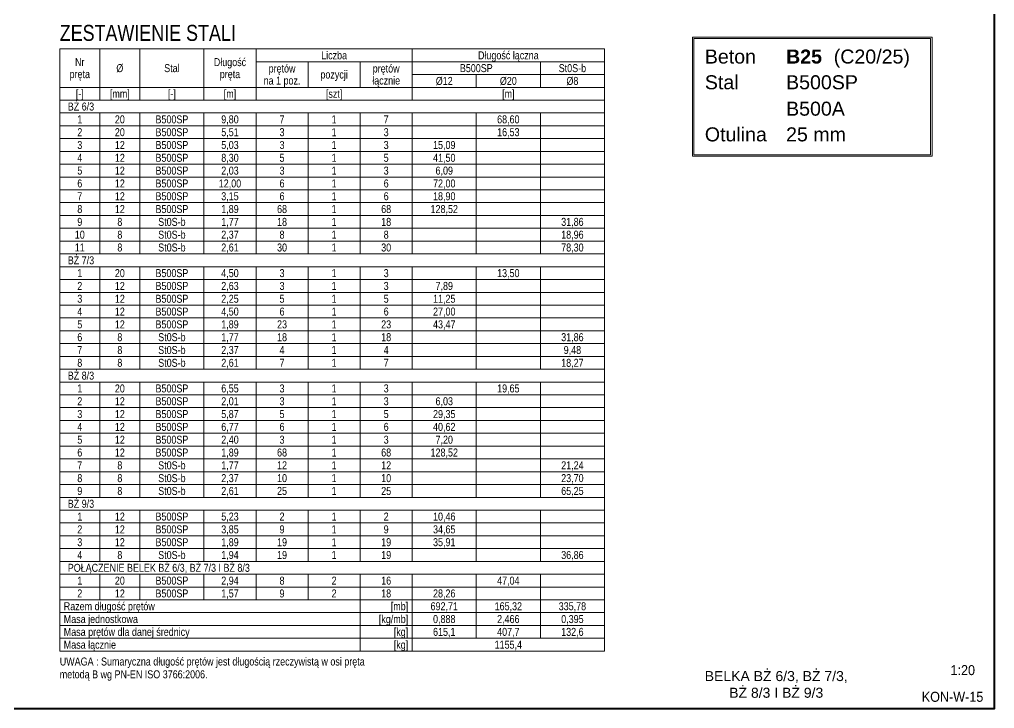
# Model space of a CAD drawing. Header units: millimetres. Extents: x 647 to 146539, y -131215 to 59.
# Drawn here: x 96770 to 101639, y -12172 to -8730 of the extents above; entities that cross this region are included whole.
import ezdxf
from ezdxf.enums import TextEntityAlignment as Align

# ---------------------------------------------------------------- set-up
doc = ezdxf.new("R2010")
doc.units = ezdxf.units.MM
for name, color, linetype, lineweight in [('e-cad_cienkie', 4, 'Continuous', 9), ('e-cad_opisy', 2, 'Continuous', 18), ('G-Bloki', 221, 'Continuous', 5), ('G-Opisy', 2, 'Continuous', 18), ('G-Ramka', 5, 'Continuous', 40)]:
    doc.layers.add(name, color=color, linetype=linetype, lineweight=lineweight)
doc.styles.add('Arial-GG', font='arial.ttf')
doc.styles.add('e-cad_1', font='arial.ttf')
doc.styles.get("Standard").update_dxf_attribs({"font": 'arial.ttf'})

# ---------------------------------------------------------------- blocks, each defined once
blk = doc.blocks.new('ramka1')
at = {"layer": 'G-Opisy'}
for points in [[(0, 595.1), (1196.1, 595.1), (1196.1, 0), (0, 0)], [(7.1, 588), (1189.1, 588), (1189.1, 7.1), (7.1, 7.1)]]:
    blk.add_lwpolyline(points, close=True, dxfattribs=at)
at = {"layer": 'G-Opisy', "color": 2, "char_height": 70, "attachment_point": 1}
for s, insert in [('{\\fArial|i0|b0; (C20/25)}', (678, 533.4)), ('{\\fArial|i0|b0;  Beton}', (7.1, 533.4)), ('{\\fArial|i0|b1;B25}', (467.1, 533.4)), ('{\\fArial|i0|b0;  Stal}', (7.1, 405)), ('{\\fArial|b0|i0|c0|p0;B500SP}', (467.1, 404.9)), ('{B500A}', (467.1, 273)), ('{\\fArial|i0|b0;  Otulina}', (7.1, 144.7)), ('{\\fArial|i0|b0;25 mm}', (467.1, 144.7))]:
    blk.add_mtext(s, dxfattribs=dict(at, insert=insert))

msp = doc.modelspace()

# ---------------------------------------------------------------- linework, layer by layer
at = {"layer": 'e-cad_cienkie', "ltscale": 0.8}
for points in [[(96970.76, -9068.98), (97170.76, -9068.98), (97170.76, -8876.98), (96970.76, -8876.98)], [(97170.76, -9068.98), (97370.76, -9068.98), (97370.76, -8876.98), (97170.76, -8876.98)], [(97370.76, -9068.98), (97690.76, -9068.98), (97690.76, -8876.98), (97370.76, -8876.98)], [(97690.76, -9068.98), (97950.76, -9068.98), (97950.76, -8876.98), (97690.76, -8876.98)], [(97950.76, -8940.98), (98730.76, -8940.98), (98730.76, -8876.98), (97950.76, -8876.98)], [(98730.76, -8940.98), (99690.76, -8940.98), (99690.76, -8876.98), (98730.76, -8876.98)], [(97950.76, -9068.98), (98210.76, -9068.98), (98210.76, -8940.98), (97950.76, -8940.98)], [(98210.76, -9068.98), (98470.76, -9068.98), (98470.76, -8940.98), (98210.76, -8940.98)], [(98470.76, -9068.98), (98730.76, -9068.98), (98730.76, -8940.98), (98470.76, -8940.98)], [(98730.76, -9004.98), (99370.76, -9004.98), (99370.76, -8940.98), (98730.76, -8940.98)], [(99370.76, -9004.98), (99690.76, -9004.98), (99690.76, -8940.98), (99370.76, -8940.98)], [(98730.76, -9068.98), (99050.76, -9068.98), (99050.76, -9004.98), (98730.76, -9004.98)], [(99050.76, -9068.98), (99370.76, -9068.98), (99370.76, -9004.98), (99050.76, -9004.98)], [(99370.76, -9068.98), (99690.76, -9068.98), (99690.76, -9004.98), (99370.76, -9004.98)], [(96970.76, -9132.98), (97170.76, -9132.98), (97170.76, -9068.98), (96970.76, -9068.98)], [(97170.76, -9132.98), (97370.76, -9132.98), (97370.76, -9068.98), (97170.76, -9068.98)], [(97370.76, -9132.98), (97690.76, -9132.98), (97690.76, -9068.98), (97370.76, -9068.98)], [(97690.76, -9132.98), (97950.76, -9132.98), (97950.76, -9068.98), (97690.76, -9068.98)], [(97950.76, -9132.98), (98730.76, -9132.98), (98730.76, -9068.98), (97950.76, -9068.98)], [(98730.76, -9132.98), (99690.76, -9132.98), (99690.76, -9068.98), (98730.76, -9068.98)], [(96970.76, -9196.98), (99690.76, -9196.98), (99690.76, -9132.98), (96970.76, -9132.98)], [(96970.76, -9260.98), (97170.76, -9260.98), (97170.76, -9196.98), (96970.76, -9196.98)], [(97170.76, -9260.98), (97370.76, -9260.98), (97370.76, -9196.98), (97170.76, -9196.98)], [(97370.76, -9260.98), (97690.76, -9260.98), (97690.76, -9196.98), (97370.76, -9196.98)], [(97690.76, -9260.98), (97950.76, -9260.98), (97950.76, -9196.98), (97690.76, -9196.98)], [(97950.76, -9260.98), (98210.76, -9260.98), (98210.76, -9196.98), (97950.76, -9196.98)], [(98210.76, -9260.98), (98470.76, -9260.98), (98470.76, -9196.98), (98210.76, -9196.98)], [(98470.76, -9260.98), (98730.76, -9260.98), (98730.76, -9196.98), (98470.76, -9196.98)], [(98730.76, -9260.98), (99050.76, -9260.98), (99050.76, -9196.98), (98730.76, -9196.98)], [(99050.76, -9260.98), (99370.76, -9260.98), (99370.76, -9196.98), (99050.76, -9196.98)], [(99370.76, -9260.98), (99690.76, -9260.98), (99690.76, -9196.98), (99370.76, -9196.98)], [(96970.76, -9324.98), (97170.76, -9324.98), (97170.76, -9260.98), (96970.76, -9260.98)], [(97170.76, -9324.98), (97370.76, -9324.98), (97370.76, -9260.98), (97170.76, -9260.98)], [(97370.76, -9324.98), (97690.76, -9324.98), (97690.76, -9260.98), (97370.76, -9260.98)], [(97690.76, -9324.98), (97950.76, -9324.98), (97950.76, -9260.98), (97690.76, -9260.98)], [(97950.76, -9324.98), (98210.76, -9324.98), (98210.76, -9260.98), (97950.76, -9260.98)], [(98210.76, -9324.98), (98470.76, -9324.98), (98470.76, -9260.98), (98210.76, -9260.98)], [(98470.76, -9324.98), (98730.76, -9324.98), (98730.76, -9260.98), (98470.76, -9260.98)], [(98730.76, -9324.98), (99050.76, -9324.98), (99050.76, -9260.98), (98730.76, -9260.98)], [(99050.76, -9324.98), (99370.76, -9324.98), (99370.76, -9260.98), (99050.76, -9260.98)], [(99370.76, -9324.98), (99690.76, -9324.98), (99690.76, -9260.98), (99370.76, -9260.98)], [(96970.76, -9388.98), (97170.76, -9388.98), (97170.76, -9324.98), (96970.76, -9324.98)], [(97170.76, -9388.98), (97370.76, -9388.98), (97370.76, -9324.98), (97170.76, -9324.98)], [(97370.76, -9388.98), (97690.76, -9388.98), (97690.76, -9324.98), (97370.76, -9324.98)], [(97690.76, -9388.98), (97950.76, -9388.98), (97950.76, -9324.98), (97690.76, -9324.98)], [(97950.76, -9388.98), (98210.76, -9388.98), (98210.76, -9324.98), (97950.76, -9324.98)], [(98210.76, -9388.98), (98470.76, -9388.98), (98470.76, -9324.98), (98210.76, -9324.98)], [(98470.76, -9388.98), (98730.76, -9388.98), (98730.76, -9324.98), (98470.76, -9324.98)], [(98730.76, -9388.98), (99050.76, -9388.98), (99050.76, -9324.98), (98730.76, -9324.98)], [(99050.76, -9388.98), (99370.76, -9388.98), (99370.76, -9324.98), (99050.76, -9324.98)], [(99370.76, -9388.98), (99690.76, -9388.98), (99690.76, -9324.98), (99370.76, -9324.98)], [(96970.76, -9452.98), (97170.76, -9452.98), (97170.76, -9388.98), (96970.76, -9388.98)], [(97170.76, -9452.98), (97370.76, -9452.98), (97370.76, -9388.98), (97170.76, -9388.98)], [(97370.76, -9452.98), (97690.76, -9452.98), (97690.76, -9388.98), (97370.76, -9388.98)], [(97690.76, -9452.98), (97950.76, -9452.98), (97950.76, -9388.98), (97690.76, -9388.98)], [(97950.76, -9452.98), (98210.76, -9452.98), (98210.76, -9388.98), (97950.76, -9388.98)], [(98210.76, -9452.98), (98470.76, -9452.98), (98470.76, -9388.98), (98210.76, -9388.98)], [(98470.76, -9452.98), (98730.76, -9452.98), (98730.76, -9388.98), (98470.76, -9388.98)], [(98730.76, -9452.98), (99050.76, -9452.98), (99050.76, -9388.98), (98730.76, -9388.98)], [(99050.76, -9452.98), (99370.76, -9452.98), (99370.76, -9388.98), (99050.76, -9388.98)], [(99370.76, -9452.98), (99690.76, -9452.98), (99690.76, -9388.98), (99370.76, -9388.98)], [(96970.76, -9516.98), (97170.76, -9516.98), (97170.76, -9452.98), (96970.76, -9452.98)], [(97170.76, -9516.98), (97370.76, -9516.98), (97370.76, -9452.98), (97170.76, -9452.98)], [(97370.76, -9516.98), (97690.76, -9516.98), (97690.76, -9452.98), (97370.76, -9452.98)], [(97690.76, -9516.98), (97950.76, -9516.98), (97950.76, -9452.98), (97690.76, -9452.98)], [(97950.76, -9516.98), (98210.76, -9516.98), (98210.76, -9452.98), (97950.76, -9452.98)], [(98210.76, -9516.98), (98470.76, -9516.98), (98470.76, -9452.98), (98210.76, -9452.98)], [(98470.76, -9516.98), (98730.76, -9516.98), (98730.76, -9452.98), (98470.76, -9452.98)], [(98730.76, -9516.98), (99050.76, -9516.98), (99050.76, -9452.98), (98730.76, -9452.98)], [(99050.76, -9516.98), (99370.76, -9516.98), (99370.76, -9452.98), (99050.76, -9452.98)], [(99370.76, -9516.98), (99690.76, -9516.98), (99690.76, -9452.98), (99370.76, -9452.98)], [(96970.76, -9580.98), (97170.76, -9580.98), (97170.76, -9516.98), (96970.76, -9516.98)], [(97170.76, -9580.98), (97370.76, -9580.98), (97370.76, -9516.98), (97170.76, -9516.98)], [(97370.76, -9580.98), (97690.76, -9580.98), (97690.76, -9516.98), (97370.76, -9516.98)], [(97690.76, -9580.98), (97950.76, -9580.98), (97950.76, -9516.98), (97690.76, -9516.98)], [(97950.76, -9580.98), (98210.76, -9580.98), (98210.76, -9516.98), (97950.76, -9516.98)], [(98210.76, -9580.98), (98470.76, -9580.98), (98470.76, -9516.98), (98210.76, -9516.98)], [(98470.76, -9580.98), (98730.76, -9580.98), (98730.76, -9516.98), (98470.76, -9516.98)], [(98730.76, -9580.98), (99050.76, -9580.98), (99050.76, -9516.98), (98730.76, -9516.98)], [(99050.76, -9580.98), (99370.76, -9580.98), (99370.76, -9516.98), (99050.76, -9516.98)], [(99370.76, -9580.98), (99690.76, -9580.98), (99690.76, -9516.98), (99370.76, -9516.98)], [(96970.76, -9644.98), (97170.76, -9644.98), (97170.76, -9580.98), (96970.76, -9580.98)], [(97170.76, -9644.98), (97370.76, -9644.98), (97370.76, -9580.98), (97170.76, -9580.98)], [(97370.76, -9644.98), (97690.76, -9644.98), (97690.76, -9580.98), (97370.76, -9580.98)], [(97690.76, -9644.98), (97950.76, -9644.98), (97950.76, -9580.98), (97690.76, -9580.98)], [(97950.76, -9644.98), (98210.76, -9644.98), (98210.76, -9580.98), (97950.76, -9580.98)], [(98210.76, -9644.98), (98470.76, -9644.98), (98470.76, -9580.98), (98210.76, -9580.98)], [(98470.76, -9644.98), (98730.76, -9644.98), (98730.76, -9580.98), (98470.76, -9580.98)], [(98730.76, -9644.98), (99050.76, -9644.98), (99050.76, -9580.98), (98730.76, -9580.98)], [(99050.76, -9644.98), (99370.76, -9644.98), (99370.76, -9580.98), (99050.76, -9580.98)], [(99370.76, -9644.98), (99690.76, -9644.98), (99690.76, -9580.98), (99370.76, -9580.98)], [(96970.76, -9708.98), (97170.76, -9708.98), (97170.76, -9644.98), (96970.76, -9644.98)], [(97170.76, -9708.98), (97370.76, -9708.98), (97370.76, -9644.98), (97170.76, -9644.98)], [(97370.76, -9708.98), (97690.76, -9708.98), (97690.76, -9644.98), (97370.76, -9644.98)], [(97690.76, -9708.98), (97950.76, -9708.98), (97950.76, -9644.98), (97690.76, -9644.98)], [(97950.76, -9708.98), (98210.76, -9708.98), (98210.76, -9644.98), (97950.76, -9644.98)], [(98210.76, -9708.98), (98470.76, -9708.98), (98470.76, -9644.98), (98210.76, -9644.98)], [(98470.76, -9708.98), (98730.76, -9708.98), (98730.76, -9644.98), (98470.76, -9644.98)], [(98730.76, -9708.98), (99050.76, -9708.98), (99050.76, -9644.98), (98730.76, -9644.98)], [(99050.76, -9708.98), (99370.76, -9708.98), (99370.76, -9644.98), (99050.76, -9644.98)], [(99370.76, -9708.98), (99690.76, -9708.98), (99690.76, -9644.98), (99370.76, -9644.98)], [(96970.76, -9772.98), (97170.76, -9772.98), (97170.76, -9708.98), (96970.76, -9708.98)], [(97170.76, -9772.98), (97370.76, -9772.98), (97370.76, -9708.98), (97170.76, -9708.98)], [(97370.76, -9772.98), (97690.76, -9772.98), (97690.76, -9708.98), (97370.76, -9708.98)], [(97690.76, -9772.98), (97950.76, -9772.98), (97950.76, -9708.98), (97690.76, -9708.98)], [(97950.76, -9772.98), (98210.76, -9772.98), (98210.76, -9708.98), (97950.76, -9708.98)], [(98210.76, -9772.98), (98470.76, -9772.98), (98470.76, -9708.98), (98210.76, -9708.98)], [(98470.76, -9772.98), (98730.76, -9772.98), (98730.76, -9708.98), (98470.76, -9708.98)], [(98730.76, -9772.98), (99050.76, -9772.98), (99050.76, -9708.98), (98730.76, -9708.98)], [(99050.76, -9772.98), (99370.76, -9772.98), (99370.76, -9708.98), (99050.76, -9708.98)], [(99370.76, -9772.98), (99690.76, -9772.98), (99690.76, -9708.98), (99370.76, -9708.98)], [(96970.76, -9836.98), (97170.76, -9836.98), (97170.76, -9772.98), (96970.76, -9772.98)], [(97170.76, -9836.98), (97370.76, -9836.98), (97370.76, -9772.98), (97170.76, -9772.98)], [(97370.76, -9836.98), (97690.76, -9836.98), (97690.76, -9772.98), (97370.76, -9772.98)], [(97690.76, -9836.98), (97950.76, -9836.98), (97950.76, -9772.98), (97690.76, -9772.98)], [(97950.76, -9836.98), (98210.76, -9836.98), (98210.76, -9772.98), (97950.76, -9772.98)], [(98210.76, -9836.98), (98470.76, -9836.98), (98470.76, -9772.98), (98210.76, -9772.98)], [(98470.76, -9836.98), (98730.76, -9836.98), (98730.76, -9772.98), (98470.76, -9772.98)], [(98730.76, -9836.98), (99050.76, -9836.98), (99050.76, -9772.98), (98730.76, -9772.98)], [(99050.76, -9836.98), (99370.76, -9836.98), (99370.76, -9772.98), (99050.76, -9772.98)], [(99370.76, -9836.98), (99690.76, -9836.98), (99690.76, -9772.98), (99370.76, -9772.98)], [(96970.76, -9900.98), (97170.76, -9900.98), (97170.76, -9836.98), (96970.76, -9836.98)], [(97170.76, -9900.98), (97370.76, -9900.98), (97370.76, -9836.98), (97170.76, -9836.98)], [(97370.76, -9900.98), (97690.76, -9900.98), (97690.76, -9836.98), (97370.76, -9836.98)], [(97690.76, -9900.98), (97950.76, -9900.98), (97950.76, -9836.98), (97690.76, -9836.98)], [(97950.76, -9900.98), (98210.76, -9900.98), (98210.76, -9836.98), (97950.76, -9836.98)], [(98210.76, -9900.98), (98470.76, -9900.98), (98470.76, -9836.98), (98210.76, -9836.98)], [(98470.76, -9900.98), (98730.76, -9900.98), (98730.76, -9836.98), (98470.76, -9836.98)], [(98730.76, -9900.98), (99050.76, -9900.98), (99050.76, -9836.98), (98730.76, -9836.98)], [(99050.76, -9900.98), (99370.76, -9900.98), (99370.76, -9836.98), (99050.76, -9836.98)], [(99370.76, -9900.98), (99690.76, -9900.98), (99690.76, -9836.98), (99370.76, -9836.98)], [(96970.76, -9964.98), (99690.76, -9964.98), (99690.76, -9900.98), (96970.76, -9900.98)], [(96970.76, -10028.98), (97170.76, -10028.98), (97170.76, -9964.98), (96970.76, -9964.98)], [(97170.76, -10028.98), (97370.76, -10028.98), (97370.76, -9964.98), (97170.76, -9964.98)], [(97370.76, -10028.98), (97690.76, -10028.98), (97690.76, -9964.98), (97370.76, -9964.98)], [(97690.76, -10028.98), (97950.76, -10028.98), (97950.76, -9964.98), (97690.76, -9964.98)], [(97950.76, -10028.98), (98210.76, -10028.98), (98210.76, -9964.98), (97950.76, -9964.98)], [(98210.76, -10028.98), (98470.76, -10028.98), (98470.76, -9964.98), (98210.76, -9964.98)], [(98470.76, -10028.98), (98730.76, -10028.98), (98730.76, -9964.98), (98470.76, -9964.98)], [(98730.76, -10028.98), (99050.76, -10028.98), (99050.76, -9964.98), (98730.76, -9964.98)], [(99050.76, -10028.98), (99370.76, -10028.98), (99370.76, -9964.98), (99050.76, -9964.98)], [(99370.76, -10028.98), (99690.76, -10028.98), (99690.76, -9964.98), (99370.76, -9964.98)], [(96970.76, -10092.98), (97170.76, -10092.98), (97170.76, -10028.98), (96970.76, -10028.98)], [(97170.76, -10092.98), (97370.76, -10092.98), (97370.76, -10028.98), (97170.76, -10028.98)], [(97370.76, -10092.98), (97690.76, -10092.98), (97690.76, -10028.98), (97370.76, -10028.98)], [(97690.76, -10092.98), (97950.76, -10092.98), (97950.76, -10028.98), (97690.76, -10028.98)], [(97950.76, -10092.98), (98210.76, -10092.98), (98210.76, -10028.98), (97950.76, -10028.98)], [(98210.76, -10092.98), (98470.76, -10092.98), (98470.76, -10028.98), (98210.76, -10028.98)], [(98470.76, -10092.98), (98730.76, -10092.98), (98730.76, -10028.98), (98470.76, -10028.98)], [(98730.76, -10092.98), (99050.76, -10092.98), (99050.76, -10028.98), (98730.76, -10028.98)], [(99050.76, -10092.98), (99370.76, -10092.98), (99370.76, -10028.98), (99050.76, -10028.98)], [(99370.76, -10092.98), (99690.76, -10092.98), (99690.76, -10028.98), (99370.76, -10028.98)], [(96970.76, -10156.98), (97170.76, -10156.98), (97170.76, -10092.98), (96970.76, -10092.98)], [(97170.76, -10156.98), (97370.76, -10156.98), (97370.76, -10092.98), (97170.76, -10092.98)], [(97370.76, -10156.98), (97690.76, -10156.98), (97690.76, -10092.98), (97370.76, -10092.98)], [(97690.76, -10156.98), (97950.76, -10156.98), (97950.76, -10092.98), (97690.76, -10092.98)], [(97950.76, -10156.98), (98210.76, -10156.98), (98210.76, -10092.98), (97950.76, -10092.98)], [(98210.76, -10156.98), (98470.76, -10156.98), (98470.76, -10092.98), (98210.76, -10092.98)], [(98470.76, -10156.98), (98730.76, -10156.98), (98730.76, -10092.98), (98470.76, -10092.98)], [(98730.76, -10156.98), (99050.76, -10156.98), (99050.76, -10092.98), (98730.76, -10092.98)], [(99050.76, -10156.98), (99370.76, -10156.98), (99370.76, -10092.98), (99050.76, -10092.98)], [(99370.76, -10156.98), (99690.76, -10156.98), (99690.76, -10092.98), (99370.76, -10092.98)], [(96970.76, -10220.98), (97170.76, -10220.98), (97170.76, -10156.98), (96970.76, -10156.98)], [(97170.76, -10220.98), (97370.76, -10220.98), (97370.76, -10156.98), (97170.76, -10156.98)], [(97370.76, -10220.98), (97690.76, -10220.98), (97690.76, -10156.98), (97370.76, -10156.98)], [(97690.76, -10220.98), (97950.76, -10220.98), (97950.76, -10156.98), (97690.76, -10156.98)], [(97950.76, -10220.98), (98210.76, -10220.98), (98210.76, -10156.98), (97950.76, -10156.98)], [(98210.76, -10220.98), (98470.76, -10220.98), (98470.76, -10156.98), (98210.76, -10156.98)], [(98470.76, -10220.98), (98730.76, -10220.98), (98730.76, -10156.98), (98470.76, -10156.98)], [(98730.76, -10220.98), (99050.76, -10220.98), (99050.76, -10156.98), (98730.76, -10156.98)], [(99050.76, -10220.98), (99370.76, -10220.98), (99370.76, -10156.98), (99050.76, -10156.98)], [(99370.76, -10220.98), (99690.76, -10220.98), (99690.76, -10156.98), (99370.76, -10156.98)], [(96970.76, -10284.98), (97170.76, -10284.98), (97170.76, -10220.98), (96970.76, -10220.98)], [(97170.76, -10284.98), (97370.76, -10284.98), (97370.76, -10220.98), (97170.76, -10220.98)], [(97370.76, -10284.98), (97690.76, -10284.98), (97690.76, -10220.98), (97370.76, -10220.98)], [(97690.76, -10284.98), (97950.76, -10284.98), (97950.76, -10220.98), (97690.76, -10220.98)], [(97950.76, -10284.98), (98210.76, -10284.98), (98210.76, -10220.98), (97950.76, -10220.98)], [(98210.76, -10284.98), (98470.76, -10284.98), (98470.76, -10220.98), (98210.76, -10220.98)], [(98470.76, -10284.98), (98730.76, -10284.98), (98730.76, -10220.98), (98470.76, -10220.98)], [(98730.76, -10284.98), (99050.76, -10284.98), (99050.76, -10220.98), (98730.76, -10220.98)], [(99050.76, -10284.98), (99370.76, -10284.98), (99370.76, -10220.98), (99050.76, -10220.98)], [(99370.76, -10284.98), (99690.76, -10284.98), (99690.76, -10220.98), (99370.76, -10220.98)], [(96970.76, -10348.98), (97170.76, -10348.98), (97170.76, -10284.98), (96970.76, -10284.98)], [(97170.76, -10348.98), (97370.76, -10348.98), (97370.76, -10284.98), (97170.76, -10284.98)], [(97370.76, -10348.98), (97690.76, -10348.98), (97690.76, -10284.98), (97370.76, -10284.98)], [(97690.76, -10348.98), (97950.76, -10348.98), (97950.76, -10284.98), (97690.76, -10284.98)], [(97950.76, -10348.98), (98210.76, -10348.98), (98210.76, -10284.98), (97950.76, -10284.98)], [(98210.76, -10348.98), (98470.76, -10348.98), (98470.76, -10284.98), (98210.76, -10284.98)], [(98470.76, -10348.98), (98730.76, -10348.98), (98730.76, -10284.98), (98470.76, -10284.98)], [(98730.76, -10348.98), (99050.76, -10348.98), (99050.76, -10284.98), (98730.76, -10284.98)], [(99050.76, -10348.98), (99370.76, -10348.98), (99370.76, -10284.98), (99050.76, -10284.98)], [(99370.76, -10348.98), (99690.76, -10348.98), (99690.76, -10284.98), (99370.76, -10284.98)], [(96970.76, -10412.98), (97170.76, -10412.98), (97170.76, -10348.98), (96970.76, -10348.98)], [(97170.76, -10412.98), (97370.76, -10412.98), (97370.76, -10348.98), (97170.76, -10348.98)], [(97370.76, -10412.98), (97690.76, -10412.98), (97690.76, -10348.98), (97370.76, -10348.98)], [(97690.76, -10412.98), (97950.76, -10412.98), (97950.76, -10348.98), (97690.76, -10348.98)], [(97950.76, -10412.98), (98210.76, -10412.98), (98210.76, -10348.98), (97950.76, -10348.98)], [(98210.76, -10412.98), (98470.76, -10412.98), (98470.76, -10348.98), (98210.76, -10348.98)], [(98470.76, -10412.98), (98730.76, -10412.98), (98730.76, -10348.98), (98470.76, -10348.98)], [(98730.76, -10412.98), (99050.76, -10412.98), (99050.76, -10348.98), (98730.76, -10348.98)], [(99050.76, -10412.98), (99370.76, -10412.98), (99370.76, -10348.98), (99050.76, -10348.98)], [(99370.76, -10412.98), (99690.76, -10412.98), (99690.76, -10348.98), (99370.76, -10348.98)], [(96970.76, -10476.98), (97170.76, -10476.98), (97170.76, -10412.98), (96970.76, -10412.98)], [(97170.76, -10476.98), (97370.76, -10476.98), (97370.76, -10412.98), (97170.76, -10412.98)], [(97370.76, -10476.98), (97690.76, -10476.98), (97690.76, -10412.98), (97370.76, -10412.98)], [(97690.76, -10476.98), (97950.76, -10476.98), (97950.76, -10412.98), (97690.76, -10412.98)], [(97950.76, -10476.98), (98210.76, -10476.98), (98210.76, -10412.98), (97950.76, -10412.98)], [(98210.76, -10476.98), (98470.76, -10476.98), (98470.76, -10412.98), (98210.76, -10412.98)], [(98470.76, -10476.98), (98730.76, -10476.98), (98730.76, -10412.98), (98470.76, -10412.98)], [(98730.76, -10476.98), (99050.76, -10476.98), (99050.76, -10412.98), (98730.76, -10412.98)], [(99050.76, -10476.98), (99370.76, -10476.98), (99370.76, -10412.98), (99050.76, -10412.98)], [(99370.76, -10476.98), (99690.76, -10476.98), (99690.76, -10412.98), (99370.76, -10412.98)], [(96970.76, -10540.98), (99690.76, -10540.98), (99690.76, -10476.98), (96970.76, -10476.98)], [(96970.76, -10604.98), (97170.76, -10604.98), (97170.76, -10540.98), (96970.76, -10540.98)], [(97170.76, -10604.98), (97370.76, -10604.98), (97370.76, -10540.98), (97170.76, -10540.98)], [(97370.76, -10604.98), (97690.76, -10604.98), (97690.76, -10540.98), (97370.76, -10540.98)], [(97690.76, -10604.98), (97950.76, -10604.98), (97950.76, -10540.98), (97690.76, -10540.98)], [(97950.76, -10604.98), (98210.76, -10604.98), (98210.76, -10540.98), (97950.76, -10540.98)], [(98210.76, -10604.98), (98470.76, -10604.98), (98470.76, -10540.98), (98210.76, -10540.98)], [(98470.76, -10604.98), (98730.76, -10604.98), (98730.76, -10540.98), (98470.76, -10540.98)], [(98730.76, -10604.98), (99050.76, -10604.98), (99050.76, -10540.98), (98730.76, -10540.98)], [(99050.76, -10604.98), (99370.76, -10604.98), (99370.76, -10540.98), (99050.76, -10540.98)], [(99370.76, -10604.98), (99690.76, -10604.98), (99690.76, -10540.98), (99370.76, -10540.98)], [(96970.76, -10668.98), (97170.76, -10668.98), (97170.76, -10604.98), (96970.76, -10604.98)], [(97170.76, -10668.98), (97370.76, -10668.98), (97370.76, -10604.98), (97170.76, -10604.98)], [(97370.76, -10668.98), (97690.76, -10668.98), (97690.76, -10604.98), (97370.76, -10604.98)], [(97690.76, -10668.98), (97950.76, -10668.98), (97950.76, -10604.98), (97690.76, -10604.98)], [(97950.76, -10668.98), (98210.76, -10668.98), (98210.76, -10604.98), (97950.76, -10604.98)], [(98210.76, -10668.98), (98470.76, -10668.98), (98470.76, -10604.98), (98210.76, -10604.98)], [(98470.76, -10668.98), (98730.76, -10668.98), (98730.76, -10604.98), (98470.76, -10604.98)], [(98730.76, -10668.98), (99050.76, -10668.98), (99050.76, -10604.98), (98730.76, -10604.98)], [(99050.76, -10668.98), (99370.76, -10668.98), (99370.76, -10604.98), (99050.76, -10604.98)], [(99370.76, -10668.98), (99690.76, -10668.98), (99690.76, -10604.98), (99370.76, -10604.98)], [(96970.76, -10732.98), (97170.76, -10732.98), (97170.76, -10668.98), (96970.76, -10668.98)], [(97170.76, -10732.98), (97370.76, -10732.98), (97370.76, -10668.98), (97170.76, -10668.98)], [(97370.76, -10732.98), (97690.76, -10732.98), (97690.76, -10668.98), (97370.76, -10668.98)], [(97690.76, -10732.98), (97950.76, -10732.98), (97950.76, -10668.98), (97690.76, -10668.98)], [(97950.76, -10732.98), (98210.76, -10732.98), (98210.76, -10668.98), (97950.76, -10668.98)], [(98210.76, -10732.98), (98470.76, -10732.98), (98470.76, -10668.98), (98210.76, -10668.98)], [(98470.76, -10732.98), (98730.76, -10732.98), (98730.76, -10668.98), (98470.76, -10668.98)], [(98730.76, -10732.98), (99050.76, -10732.98), (99050.76, -10668.98), (98730.76, -10668.98)], [(99050.76, -10732.98), (99370.76, -10732.98), (99370.76, -10668.98), (99050.76, -10668.98)], [(99370.76, -10732.98), (99690.76, -10732.98), (99690.76, -10668.98), (99370.76, -10668.98)], [(96970.76, -10796.98), (97170.76, -10796.98), (97170.76, -10732.98), (96970.76, -10732.98)], [(97170.76, -10796.98), (97370.76, -10796.98), (97370.76, -10732.98), (97170.76, -10732.98)], [(97370.76, -10796.98), (97690.76, -10796.98), (97690.76, -10732.98), (97370.76, -10732.98)], [(97690.76, -10796.98), (97950.76, -10796.98), (97950.76, -10732.98), (97690.76, -10732.98)], [(97950.76, -10796.98), (98210.76, -10796.98), (98210.76, -10732.98), (97950.76, -10732.98)], [(98210.76, -10796.98), (98470.76, -10796.98), (98470.76, -10732.98), (98210.76, -10732.98)], [(98470.76, -10796.98), (98730.76, -10796.98), (98730.76, -10732.98), (98470.76, -10732.98)], [(98730.76, -10796.98), (99050.76, -10796.98), (99050.76, -10732.98), (98730.76, -10732.98)], [(99050.76, -10796.98), (99370.76, -10796.98), (99370.76, -10732.98), (99050.76, -10732.98)], [(99370.76, -10796.98), (99690.76, -10796.98), (99690.76, -10732.98), (99370.76, -10732.98)], [(96970.76, -10860.98), (97170.76, -10860.98), (97170.76, -10796.98), (96970.76, -10796.98)], [(97170.76, -10860.98), (97370.76, -10860.98), (97370.76, -10796.98), (97170.76, -10796.98)], [(97370.76, -10860.98), (97690.76, -10860.98), (97690.76, -10796.98), (97370.76, -10796.98)], [(97690.76, -10860.98), (97950.76, -10860.98), (97950.76, -10796.98), (97690.76, -10796.98)], [(97950.76, -10860.98), (98210.76, -10860.98), (98210.76, -10796.98), (97950.76, -10796.98)], [(98210.76, -10860.98), (98470.76, -10860.98), (98470.76, -10796.98), (98210.76, -10796.98)], [(98470.76, -10860.98), (98730.76, -10860.98), (98730.76, -10796.98), (98470.76, -10796.98)], [(98730.76, -10860.98), (99050.76, -10860.98), (99050.76, -10796.98), (98730.76, -10796.98)], [(99050.76, -10860.98), (99370.76, -10860.98), (99370.76, -10796.98), (99050.76, -10796.98)], [(99370.76, -10860.98), (99690.76, -10860.98), (99690.76, -10796.98), (99370.76, -10796.98)], [(96970.76, -10924.98), (97170.76, -10924.98), (97170.76, -10860.98), (96970.76, -10860.98)], [(97170.76, -10924.98), (97370.76, -10924.98), (97370.76, -10860.98), (97170.76, -10860.98)], [(97370.76, -10924.98), (97690.76, -10924.98), (97690.76, -10860.98), (97370.76, -10860.98)], [(97690.76, -10924.98), (97950.76, -10924.98), (97950.76, -10860.98), (97690.76, -10860.98)], [(97950.76, -10924.98), (98210.76, -10924.98), (98210.76, -10860.98), (97950.76, -10860.98)], [(98210.76, -10924.98), (98470.76, -10924.98), (98470.76, -10860.98), (98210.76, -10860.98)], [(98470.76, -10924.98), (98730.76, -10924.98), (98730.76, -10860.98), (98470.76, -10860.98)], [(98730.76, -10924.98), (99050.76, -10924.98), (99050.76, -10860.98), (98730.76, -10860.98)], [(99050.76, -10924.98), (99370.76, -10924.98), (99370.76, -10860.98), (99050.76, -10860.98)], [(99370.76, -10924.98), (99690.76, -10924.98), (99690.76, -10860.98), (99370.76, -10860.98)], [(96970.76, -10988.98), (97170.76, -10988.98), (97170.76, -10924.98), (96970.76, -10924.98)], [(97170.76, -10988.98), (97370.76, -10988.98), (97370.76, -10924.98), (97170.76, -10924.98)], [(97370.76, -10988.98), (97690.76, -10988.98), (97690.76, -10924.98), (97370.76, -10924.98)], [(97690.76, -10988.98), (97950.76, -10988.98), (97950.76, -10924.98), (97690.76, -10924.98)], [(97950.76, -10988.98), (98210.76, -10988.98), (98210.76, -10924.98), (97950.76, -10924.98)], [(98210.76, -10988.98), (98470.76, -10988.98), (98470.76, -10924.98), (98210.76, -10924.98)], [(98470.76, -10988.98), (98730.76, -10988.98), (98730.76, -10924.98), (98470.76, -10924.98)], [(98730.76, -10988.98), (99050.76, -10988.98), (99050.76, -10924.98), (98730.76, -10924.98)], [(99050.76, -10988.98), (99370.76, -10988.98), (99370.76, -10924.98), (99050.76, -10924.98)], [(99370.76, -10988.98), (99690.76, -10988.98), (99690.76, -10924.98), (99370.76, -10924.98)], [(96970.76, -11052.98), (97170.76, -11052.98), (97170.76, -10988.98), (96970.76, -10988.98)], [(97170.76, -11052.98), (97370.76, -11052.98), (97370.76, -10988.98), (97170.76, -10988.98)], [(97370.76, -11052.98), (97690.76, -11052.98), (97690.76, -10988.98), (97370.76, -10988.98)], [(97690.76, -11052.98), (97950.76, -11052.98), (97950.76, -10988.98), (97690.76, -10988.98)], [(97950.76, -11052.98), (98210.76, -11052.98), (98210.76, -10988.98), (97950.76, -10988.98)], [(98210.76, -11052.98), (98470.76, -11052.98), (98470.76, -10988.98), (98210.76, -10988.98)], [(98470.76, -11052.98), (98730.76, -11052.98), (98730.76, -10988.98), (98470.76, -10988.98)], [(98730.76, -11052.98), (99050.76, -11052.98), (99050.76, -10988.98), (98730.76, -10988.98)], [(99050.76, -11052.98), (99370.76, -11052.98), (99370.76, -10988.98), (99050.76, -10988.98)], [(99370.76, -11052.98), (99690.76, -11052.98), (99690.76, -10988.98), (99370.76, -10988.98)], [(96970.76, -11116.98), (97170.76, -11116.98), (97170.76, -11052.98), (96970.76, -11052.98)], [(97170.76, -11116.98), (97370.76, -11116.98), (97370.76, -11052.98), (97170.76, -11052.98)], [(97370.76, -11116.98), (97690.76, -11116.98), (97690.76, -11052.98), (97370.76, -11052.98)], [(97690.76, -11116.98), (97950.76, -11116.98), (97950.76, -11052.98), (97690.76, -11052.98)], [(97950.76, -11116.98), (98210.76, -11116.98), (98210.76, -11052.98), (97950.76, -11052.98)], [(98210.76, -11116.98), (98470.76, -11116.98), (98470.76, -11052.98), (98210.76, -11052.98)], [(98470.76, -11116.98), (98730.76, -11116.98), (98730.76, -11052.98), (98470.76, -11052.98)], [(98730.76, -11116.98), (99050.76, -11116.98), (99050.76, -11052.98), (98730.76, -11052.98)], [(99050.76, -11116.98), (99370.76, -11116.98), (99370.76, -11052.98), (99050.76, -11052.98)], [(99370.76, -11116.98), (99690.76, -11116.98), (99690.76, -11052.98), (99370.76, -11052.98)], [(96970.76, -11180.98), (99690.76, -11180.98), (99690.76, -11116.98), (96970.76, -11116.98)], [(96970.76, -11244.98), (97170.76, -11244.98), (97170.76, -11180.98), (96970.76, -11180.98)], [(97170.76, -11244.98), (97370.76, -11244.98), (97370.76, -11180.98), (97170.76, -11180.98)], [(97370.76, -11244.98), (97690.76, -11244.98), (97690.76, -11180.98), (97370.76, -11180.98)], [(97690.76, -11244.98), (97950.76, -11244.98), (97950.76, -11180.98), (97690.76, -11180.98)], [(97950.76, -11244.98), (98210.76, -11244.98), (98210.76, -11180.98), (97950.76, -11180.98)], [(98210.76, -11244.98), (98470.76, -11244.98), (98470.76, -11180.98), (98210.76, -11180.98)], [(98470.76, -11244.98), (98730.76, -11244.98), (98730.76, -11180.98), (98470.76, -11180.98)], [(98730.76, -11244.98), (99050.76, -11244.98), (99050.76, -11180.98), (98730.76, -11180.98)], [(99050.76, -11244.98), (99370.76, -11244.98), (99370.76, -11180.98), (99050.76, -11180.98)], [(99370.76, -11244.98), (99690.76, -11244.98), (99690.76, -11180.98), (99370.76, -11180.98)], [(96970.76, -11308.98), (97170.76, -11308.98), (97170.76, -11244.98), (96970.76, -11244.98)], [(97170.76, -11308.98), (97370.76, -11308.98), (97370.76, -11244.98), (97170.76, -11244.98)], [(97370.76, -11308.98), (97690.76, -11308.98), (97690.76, -11244.98), (97370.76, -11244.98)], [(97690.76, -11308.98), (97950.76, -11308.98), (97950.76, -11244.98), (97690.76, -11244.98)], [(97950.76, -11308.98), (98210.76, -11308.98), (98210.76, -11244.98), (97950.76, -11244.98)], [(98210.76, -11308.98), (98470.76, -11308.98), (98470.76, -11244.98), (98210.76, -11244.98)], [(98470.76, -11308.98), (98730.76, -11308.98), (98730.76, -11244.98), (98470.76, -11244.98)], [(98730.76, -11308.98), (99050.76, -11308.98), (99050.76, -11244.98), (98730.76, -11244.98)], [(99050.76, -11308.98), (99370.76, -11308.98), (99370.76, -11244.98), (99050.76, -11244.98)], [(99370.76, -11308.98), (99690.76, -11308.98), (99690.76, -11244.98), (99370.76, -11244.98)], [(96970.76, -11372.98), (97170.76, -11372.98), (97170.76, -11308.98), (96970.76, -11308.98)], [(97170.76, -11372.98), (97370.76, -11372.98), (97370.76, -11308.98), (97170.76, -11308.98)], [(97370.76, -11372.98), (97690.76, -11372.98), (97690.76, -11308.98), (97370.76, -11308.98)], [(97690.76, -11372.98), (97950.76, -11372.98), (97950.76, -11308.98), (97690.76, -11308.98)], [(97950.76, -11372.98), (98210.76, -11372.98), (98210.76, -11308.98), (97950.76, -11308.98)], [(98210.76, -11372.98), (98470.76, -11372.98), (98470.76, -11308.98), (98210.76, -11308.98)], [(98470.76, -11372.98), (98730.76, -11372.98), (98730.76, -11308.98), (98470.76, -11308.98)], [(98730.76, -11372.98), (99050.76, -11372.98), (99050.76, -11308.98), (98730.76, -11308.98)], [(99050.76, -11372.98), (99370.76, -11372.98), (99370.76, -11308.98), (99050.76, -11308.98)], [(99370.76, -11372.98), (99690.76, -11372.98), (99690.76, -11308.98), (99370.76, -11308.98)], [(96970.76, -11436.98), (97170.76, -11436.98), (97170.76, -11372.98), (96970.76, -11372.98)], [(97170.76, -11436.98), (97370.76, -11436.98), (97370.76, -11372.98), (97170.76, -11372.98)], [(97370.76, -11436.98), (97690.76, -11436.98), (97690.76, -11372.98), (97370.76, -11372.98)], [(97690.76, -11436.98), (97950.76, -11436.98), (97950.76, -11372.98), (97690.76, -11372.98)], [(97950.76, -11436.98), (98210.76, -11436.98), (98210.76, -11372.98), (97950.76, -11372.98)], [(98210.76, -11436.98), (98470.76, -11436.98), (98470.76, -11372.98), (98210.76, -11372.98)], [(98470.76, -11436.98), (98730.76, -11436.98), (98730.76, -11372.98), (98470.76, -11372.98)], [(98730.76, -11436.98), (99050.76, -11436.98), (99050.76, -11372.98), (98730.76, -11372.98)], [(99050.76, -11436.98), (99370.76, -11436.98), (99370.76, -11372.98), (99050.76, -11372.98)], [(99370.76, -11436.98), (99690.76, -11436.98), (99690.76, -11372.98), (99370.76, -11372.98)], [(96970.76, -11500.98), (99690.76, -11500.98), (99690.76, -11436.98), (96970.76, -11436.98)], [(96970.76, -11564.98), (97170.76, -11564.98), (97170.76, -11500.98), (96970.76, -11500.98)], [(97170.76, -11564.98), (97370.76, -11564.98), (97370.76, -11500.98), (97170.76, -11500.98)], [(97370.76, -11564.98), (97690.76, -11564.98), (97690.76, -11500.98), (97370.76, -11500.98)], [(97690.76, -11564.98), (97950.76, -11564.98), (97950.76, -11500.98), (97690.76, -11500.98)], [(97950.76, -11564.98), (98210.76, -11564.98), (98210.76, -11500.98), (97950.76, -11500.98)], [(98210.76, -11564.98), (98470.76, -11564.98), (98470.76, -11500.98), (98210.76, -11500.98)], [(98470.76, -11564.98), (98730.76, -11564.98), (98730.76, -11500.98), (98470.76, -11500.98)], [(98730.76, -11564.98), (99050.76, -11564.98), (99050.76, -11500.98), (98730.76, -11500.98)], [(99050.76, -11564.98), (99370.76, -11564.98), (99370.76, -11500.98), (99050.76, -11500.98)], [(99370.76, -11564.98), (99690.76, -11564.98), (99690.76, -11500.98), (99370.76, -11500.98)], [(96970.76, -11628.98), (97170.76, -11628.98), (97170.76, -11564.98), (96970.76, -11564.98)], [(97170.76, -11628.98), (97370.76, -11628.98), (97370.76, -11564.98), (97170.76, -11564.98)], [(97370.76, -11628.98), (97690.76, -11628.98), (97690.76, -11564.98), (97370.76, -11564.98)], [(97690.76, -11628.98), (97950.76, -11628.98), (97950.76, -11564.98), (97690.76, -11564.98)], [(97950.76, -11628.98), (98210.76, -11628.98), (98210.76, -11564.98), (97950.76, -11564.98)], [(98210.76, -11628.98), (98470.76, -11628.98), (98470.76, -11564.98), (98210.76, -11564.98)], [(98470.76, -11628.98), (98730.76, -11628.98), (98730.76, -11564.98), (98470.76, -11564.98)], [(98730.76, -11628.98), (99050.76, -11628.98), (99050.76, -11564.98), (98730.76, -11564.98)], [(99050.76, -11628.98), (99370.76, -11628.98), (99370.76, -11564.98), (99050.76, -11564.98)], [(99370.76, -11628.98), (99690.76, -11628.98), (99690.76, -11564.98), (99370.76, -11564.98)], [(96970.76, -11692.98), (98470.76, -11692.98), (98470.76, -11628.98), (96970.76, -11628.98)], [(98470.76, -11692.98), (98730.76, -11692.98), (98730.76, -11628.98), (98470.76, -11628.98)], [(98730.76, -11692.98), (99050.76, -11692.98), (99050.76, -11628.98), (98730.76, -11628.98)], [(99050.76, -11692.98), (99370.76, -11692.98), (99370.76, -11628.98), (99050.76, -11628.98)], [(99370.76, -11692.98), (99690.76, -11692.98), (99690.76, -11628.98), (99370.76, -11628.98)], [(96970.76, -11756.98), (98470.76, -11756.98), (98470.76, -11692.98), (96970.76, -11692.98)], [(98470.76, -11756.98), (98730.76, -11756.98), (98730.76, -11692.98), (98470.76, -11692.98)], [(98730.76, -11756.98), (99050.76, -11756.98), (99050.76, -11692.98), (98730.76, -11692.98)], [(99050.76, -11756.98), (99370.76, -11756.98), (99370.76, -11692.98), (99050.76, -11692.98)], [(99370.76, -11756.98), (99690.76, -11756.98), (99690.76, -11692.98), (99370.76, -11692.98)], [(96970.76, -11820.98), (98470.76, -11820.98), (98470.76, -11756.98), (96970.76, -11756.98)], [(98470.76, -11820.98), (98730.76, -11820.98), (98730.76, -11756.98), (98470.76, -11756.98)], [(98730.76, -11820.98), (99050.76, -11820.98), (99050.76, -11756.98), (98730.76, -11756.98)], [(99050.76, -11820.98), (99370.76, -11820.98), (99370.76, -11756.98), (99050.76, -11756.98)], [(99370.76, -11820.98), (99690.76, -11820.98), (99690.76, -11756.98), (99370.76, -11756.98)], [(96970.76, -11884.98), (98470.76, -11884.98), (98470.76, -11820.98), (96970.76, -11820.98)], [(98470.76, -11884.98), (98730.76, -11884.98), (98730.76, -11820.98), (98470.76, -11820.98)], [(98730.76, -11884.98), (99690.76, -11884.98), (99690.76, -11820.98), (98730.76, -11820.98)]]:
    msp.add_lwpolyline(points, close=True, dxfattribs=at)
at = {"layer": 'G-Ramka', "color": 5}
msp.add_lwpolyline([(59757.36, -6631.74), (59757.36, -12171.74), (101638.55, -12171.74), (101638.55, -6631.74)], close=True, dxfattribs=at)

# ---------------------------------------------------------------- block references
at = {"layer": 'G-Bloki', "linetype": 'Continuous'}
msp.add_blockref('ramka1', (100130.64, -9413.57), dxfattribs=at)

# ---------------------------------------------------------------- texts
at = {"layer": 'e-cad_opisy', "ltscale": 0.8, "style": 'e-cad_1', "width": 0.8}
for s, height, p in [('ZESTAWIENIE STALI', 80, (96970.76, -8836.98)), ('BŻ 6/3', 40, (97010.76, -9184.98)), ('BŻ 7/3', 40, (97010.76, -9952.98)), ('BŻ 8/3', 40, (97010.76, -10528.98)), ('BŻ 9/3', 40, (97010.76, -11168.98)), ('POŁĄCZENIE BELEK BŻ 6/3, BŻ 7/3 I BŻ 8/3', 40, (97010.76, -11488.98)), ('Razem długość prętów', 40, (96990.76, -11680.98)), ('Masa jednostkowa', 40, (96990.76, -11744.98)), ('Masa prętów dla danej średnicy', 40, (96990.76, -11808.98)), ('Masa łącznie', 40, (96990.76, -11872.98)), ('UWAGA : Sumaryczna długość prętów jest długością rzeczywistą w osi pręta', 40, (96970.76, -11956.98)), ('metodą B wg PN-EN ISO 3766:2006.', 40, (96970.76, -12020.98))]:
    msp.add_text(s, height=height, dxfattribs=at).set_placement(p)
for s, p in [('Liczba', (98340.76, -8928.98)), ('Długość łączna', (99210.76, -8928.98)), ('Nr', (97070.76, -8962.98)), ('%%c', (97270.76, -8992.98)), ('Stal', (97530.76, -8992.98)), ('Długość', (97820.76, -8962.98)), ('prętów', (98080.76, -8994.98)), ('prętów', (98600.76, -8994.98)), ('B500SP', (99050.76, -8992.98)), ('St0S-b', (99530.76, -8992.98)), ('pręta', (97070.76, -9022.98)), ('pręta', (97820.76, -9022.98)), ('pozycji', (98340.76, -9024.98)), ('na 1 poz.', (98080.76, -9054.98)), ('łącznie', (98600.76, -9054.98)), ('%%c12', (98890.76, -9056.98)), ('%%c20', (99210.76, -9056.98)), ('%%c8', (99530.76, -9056.98)), ('[-]', (97070.76, -9120.98)), ('[mm]', (97270.76, -9120.98)), ('[-]', (97530.76, -9120.98)), ('[m]', (97820.76, -9120.98)), ('[szt]', (98340.76, -9120.98)), ('[m]', (99210.76, -9120.98)), ('1', (97070.76, -9248.98)), ('20', (97270.76, -9248.98)), ('B500SP', (97530.76, -9248.98)), ('9,80', (97820.76, -9248.98)), ('7', (98080.76, -9248.98)), ('1', (98340.76, -9248.98)), ('7', (98600.76, -9248.98)), ('68,60', (99210.76, -9248.98)), ('2', (97070.76, -9312.98)), ('20', (97270.76, -9312.98)), ('B500SP', (97530.76, -9312.98)), ('5,51', (97820.76, -9312.98)), ('3', (98080.76, -9312.98)), ('1', (98340.76, -9312.98)), ('3', (98600.76, -9312.98)), ('16,53', (99210.76, -9312.98)), ('3', (97070.76, -9376.98)), ('12', (97270.76, -9376.98)), ('B500SP', (97530.76, -9376.98)), ('5,03', (97820.76, -9376.98)), ('3', (98080.76, -9376.98)), ('1', (98340.76, -9376.98)), ('3', (98600.76, -9376.98)), ('15,09', (98890.76, -9376.98)), ('4', (97070.76, -9440.98)), ('12', (97270.76, -9440.98)), ('B500SP', (97530.76, -9440.98)), ('8,30', (97820.76, -9440.98)), ('5', (98080.76, -9440.98)), ('1', (98340.76, -9440.98)), ('5', (98600.76, -9440.98)), ('41,50', (98890.76, -9440.98)), ('5', (97070.76, -9504.98)), ('12', (97270.76, -9504.98)), ('B500SP', (97530.76, -9504.98)), ('2,03', (97820.76, -9504.98)), ('3', (98080.76, -9504.98)), ('1', (98340.76, -9504.98)), ('3', (98600.76, -9504.98)), ('6,09', (98890.76, -9504.98)), ('6', (97070.76, -9568.98)), ('12', (97270.76, -9568.98)), ('B500SP', (97530.76, -9568.98)), ('12,00', (97820.76, -9568.98)), ('6', (98080.76, -9568.98)), ('1', (98340.76, -9568.98)), ('6', (98600.76, -9568.98)), ('72,00', (98890.76, -9568.98)), ('7', (97070.76, -9632.98)), ('12', (97270.76, -9632.98)), ('B500SP', (97530.76, -9632.98)), ('3,15', (97820.76, -9632.98)), ('6', (98080.76, -9632.98)), ('1', (98340.76, -9632.98)), ('6', (98600.76, -9632.98)), ('18,90', (98890.76, -9632.98)), ('8', (97070.76, -9696.98)), ('12', (97270.76, -9696.98)), ('B500SP', (97530.76, -9696.98)), ('1,89', (97820.76, -9696.98)), ('68', (98080.76, -9696.98)), ('1', (98340.76, -9696.98)), ('68', (98600.76, -9696.98)), ('128,52', (98890.76, -9696.98)), ('9', (97070.76, -9760.98)), ('8', (97270.76, -9760.98)), ('St0S-b', (97530.76, -9760.98)), ('1,77', (97820.76, -9760.98)), ('18', (98080.76, -9760.98)), ('1', (98340.76, -9760.98)), ('18', (98600.76, -9760.98)), ('31,86', (99530.76, -9760.98)), ('10', (97070.76, -9824.98)), ('8', (97270.76, -9824.98)), ('St0S-b', (97530.76, -9824.98)), ('2,37', (97820.76, -9824.98)), ('8', (98080.76, -9824.98)), ('1', (98340.76, -9824.98)), ('8', (98600.76, -9824.98)), ('18,96', (99530.76, -9824.98)), ('11', (97070.76, -9888.98)), ('8', (97270.76, -9888.98)), ('St0S-b', (97530.76, -9888.98)), ('2,61', (97820.76, -9888.98)), ('30', (98080.76, -9888.98)), ('1', (98340.76, -9888.98)), ('30', (98600.76, -9888.98)), ('78,30', (99530.76, -9888.98)), ('1', (97070.76, -10016.98)), ('20', (97270.76, -10016.98)), ('B500SP', (97530.76, -10016.98)), ('4,50', (97820.76, -10016.98)), ('3', (98080.76, -10016.98)), ('1', (98340.76, -10016.98)), ('3', (98600.76, -10016.98)), ('13,50', (99210.76, -10016.98)), ('2', (97070.76, -10080.98)), ('12', (97270.76, -10080.98)), ('B500SP', (97530.76, -10080.98)), ('2,63', (97820.76, -10080.98)), ('3', (98080.76, -10080.98)), ('1', (98340.76, -10080.98)), ('3', (98600.76, -10080.98)), ('7,89', (98890.76, -10080.98)), ('3', (97070.76, -10144.98)), ('12', (97270.76, -10144.98)), ('B500SP', (97530.76, -10144.98)), ('2,25', (97820.76, -10144.98)), ('5', (98080.76, -10144.98)), ('1', (98340.76, -10144.98)), ('5', (98600.76, -10144.98)), ('11,25', (98890.76, -10144.98)), ('4', (97070.76, -10208.98)), ('12', (97270.76, -10208.98)), ('B500SP', (97530.76, -10208.98)), ('4,50', (97820.76, -10208.98)), ('6', (98080.76, -10208.98)), ('1', (98340.76, -10208.98)), ('6', (98600.76, -10208.98)), ('27,00', (98890.76, -10208.98)), ('5', (97070.76, -10272.98)), ('12', (97270.76, -10272.98)), ('B500SP', (97530.76, -10272.98)), ('1,89', (97820.76, -10272.98)), ('23', (98080.76, -10272.98)), ('1', (98340.76, -10272.98)), ('23', (98600.76, -10272.98)), ('43,47', (98890.76, -10272.98)), ('6', (97070.76, -10336.98)), ('8', (97270.76, -10336.98)), ('St0S-b', (97530.76, -10336.98)), ('1,77', (97820.76, -10336.98)), ('18', (98080.76, -10336.98)), ('1', (98340.76, -10336.98)), ('18', (98600.76, -10336.98)), ('31,86', (99530.76, -10336.98)), ('7', (97070.76, -10400.98)), ('8', (97270.76, -10400.98)), ('St0S-b', (97530.76, -10400.98)), ('2,37', (97820.76, -10400.98)), ('4', (98080.76, -10400.98)), ('1', (98340.76, -10400.98)), ('4', (98600.76, -10400.98)), ('9,48', (99530.76, -10400.98)), ('8', (97070.76, -10464.98)), ('8', (97270.76, -10464.98)), ('St0S-b', (97530.76, -10464.98)), ('2,61', (97820.76, -10464.98)), ('7', (98080.76, -10464.98)), ('1', (98340.76, -10464.98)), ('7', (98600.76, -10464.98)), ('18,27', (99530.76, -10464.98)), ('1', (97070.76, -10592.98)), ('20', (97270.76, -10592.98)), ('B500SP', (97530.76, -10592.98)), ('6,55', (97820.76, -10592.98)), ('3', (98080.76, -10592.98)), ('1', (98340.76, -10592.98)), ('3', (98600.76, -10592.98)), ('19,65', (99210.76, -10592.98)), ('2', (97070.76, -10656.98)), ('12', (97270.76, -10656.98)), ('B500SP', (97530.76, -10656.98)), ('2,01', (97820.76, -10656.98)), ('3', (98080.76, -10656.98)), ('1', (98340.76, -10656.98)), ('3', (98600.76, -10656.98)), ('6,03', (98890.76, -10656.98)), ('3', (97070.76, -10720.98)), ('12', (97270.76, -10720.98)), ('B500SP', (97530.76, -10720.98)), ('5,87', (97820.76, -10720.98)), ('5', (98080.76, -10720.98)), ('1', (98340.76, -10720.98)), ('5', (98600.76, -10720.98)), ('29,35', (98890.76, -10720.98)), ('4', (97070.76, -10784.98)), ('12', (97270.76, -10784.98)), ('B500SP', (97530.76, -10784.98)), ('6,77', (97820.76, -10784.98)), ('6', (98080.76, -10784.98)), ('1', (98340.76, -10784.98)), ('6', (98600.76, -10784.98)), ('40,62', (98890.76, -10784.98)), ('12', (97270.76, -10848.98)), ('B500SP', (97530.76, -10848.98)), ('2,40', (97820.76, -10848.98)), ('3', (98080.76, -10848.98)), ('3', (98600.76, -10848.98)), ('7,20', (98890.76, -10848.98)), ('5', (97070.76, -10848.98)), ('1', (98340.76, -10848.98)), ('6', (97070.76, -10912.98)), ('12', (97270.76, -10912.98)), ('B500SP', (97530.76, -10912.98)), ('1,89', (97820.76, -10912.98)), ('68', (98080.76, -10912.98)), ('1', (98340.76, -10912.98)), ('68', (98600.76, -10912.98)), ('128,52', (98890.76, -10912.98)), ('7', (97070.76, -10976.98)), ('8', (97270.76, -10976.98)), ('St0S-b', (97530.76, -10976.98)), ('1,77', (97820.76, -10976.98)), ('12', (98080.76, -10976.98)), ('1', (98340.76, -10976.98)), ('12', (98600.76, -10976.98)), ('21,24', (99530.76, -10976.98)), ('8', (97070.76, -11040.98)), ('8', (97270.76, -11040.98)), ('St0S-b', (97530.76, -11040.98)), ('2,37', (97820.76, -11040.98)), ('10', (98080.76, -11040.98)), ('1', (98340.76, -11040.98)), ('10', (98600.76, -11040.98)), ('23,70', (99530.76, -11040.98)), ('9', (97070.76, -11104.98)), ('8', (97270.76, -11104.98)), ('St0S-b', (97530.76, -11104.98)), ('2,61', (97820.76, -11104.98)), ('25', (98080.76, -11104.98)), ('1', (98340.76, -11104.98)), ('25', (98600.76, -11104.98)), ('65,25', (99530.76, -11104.98)), ('1', (97070.76, -11232.98)), ('12', (97270.76, -11232.98)), ('B500SP', (97530.76, -11232.98)), ('5,23', (97820.76, -11232.98)), ('2', (98080.76, -11232.98)), ('1', (98340.76, -11232.98)), ('2', (98600.76, -11232.98)), ('10,46', (98890.76, -11232.98)), ('2', (97070.76, -11296.98)), ('12', (97270.76, -11296.98)), ('B500SP', (97530.76, -11296.98)), ('3,85', (97820.76, -11296.98)), ('9', (98080.76, -11296.98)), ('1', (98340.76, -11296.98)), ('9', (98600.76, -11296.98)), ('34,65', (98890.76, -11296.98)), ('3', (97070.76, -11360.98)), ('12', (97270.76, -11360.98)), ('B500SP', (97530.76, -11360.98)), ('1,89', (97820.76, -11360.98)), ('19', (98080.76, -11360.98)), ('1', (98340.76, -11360.98)), ('19', (98600.76, -11360.98)), ('35,91', (98890.76, -11360.98)), ('4', (97070.76, -11424.98)), ('8', (97270.76, -11424.98)), ('St0S-b', (97530.76, -11424.98)), ('1,94', (97820.76, -11424.98)), ('19', (98080.76, -11424.98)), ('1', (98340.76, -11424.98)), ('19', (98600.76, -11424.98)), ('36,86', (99530.76, -11424.98)), ('1', (97070.76, -11552.98)), ('20', (97270.76, -11552.98)), ('B500SP', (97530.76, -11552.98)), ('2,94', (97820.76, -11552.98)), ('8', (98080.76, -11552.98)), ('2', (98340.76, -11552.98)), ('16', (98600.76, -11552.98)), ('47,04', (99210.76, -11552.98)), ('2', (97070.76, -11616.98)), ('12', (97270.76, -11616.98)), ('B500SP', (97530.76, -11616.98)), ('1,57', (97820.76, -11616.98)), ('9', (98080.76, -11616.98)), ('2', (98340.76, -11616.98)), ('18', (98600.76, -11616.98)), ('28,26', (98890.76, -11616.98)), ('692,71', (98890.76, -11680.98)), ('165,32', (99210.76, -11680.98)), ('335,78', (99530.76, -11680.98)), ('0,888', (98890.76, -11744.98)), ('2,466', (99210.76, -11744.98)), ('0,395', (99530.76, -11744.98)), ('615,1', (98890.76, -11808.98)), ('407,7', (99210.76, -11808.98)), ('132,6', (99530.76, -11808.98)), ('1155,4', (99210.76, -11872.98))]:
    msp.add_text(s, height=40, dxfattribs=at).set_placement(p, align=Align.CENTER)
for s, p in [('[mb]', (98710.76, -11680.98)), ('[kg/mb]', (98710.76, -11744.98)), ('[kg]', (98710.76, -11808.98)), ('[kg]', (98710.76, -11872.98))]:
    msp.add_text(s, height=40, dxfattribs=at).set_placement(p, align=Align.RIGHT)
at = {"layer": 'G-Opisy', "insert": (100548.55, -12051.74), "char_height": 50, "width": 1180, "attachment_point": 5, "style": 'Arial-GG'}
msp.add_mtext('{\\C1;BELKA BŻ 6/3, BŻ 7/3,\\PBŻ 8/3 I BŻ 9/3 }', dxfattribs=at)
at = {"layer": 'G-Opisy', "char_height": 50, "attachment_point": 7, "style": 'Arial-GG'}
for s, insert in [('\\C1;\\W0.9;1:20', (101418.95, -12005.78)), ('{\\W0.9;\\C1;KON-W-15}', (101275.37, -12139.05))]:
    msp.add_mtext(s, dxfattribs=dict(at, insert=insert))

doc.saveas('drawing.dxf')
